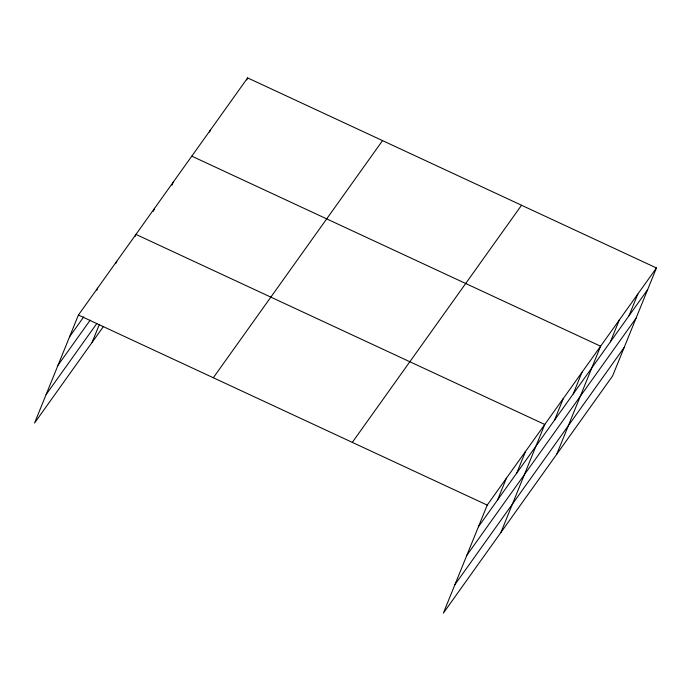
<?xml version="1.0" encoding="UTF-8"?>
<svg xmlns="http://www.w3.org/2000/svg" width="691" height="691" viewBox="0 0 691 691"><rect width="100%" height="100%" fill="white"/><g stroke="black" fill="none" stroke-linecap="round" stroke-linejoin="round"><path stroke-width="1.04" d="M656.45 267.961L487.224 505.095L443.372 613.098L612.597 375.964L656.45 267.961L247.628 77.902L78.403 315.036L34.55 423.039L103.253 326.765M96.783 290.134L97.586 288.164M115.958 263.262L116.762 261.284M92.084 342.416L99.262 324.744M135.142 236.382L135.946 234.413L544.758 424.464L500.906 532.467M153.359 211.291L154.559 208.328M171.973 185.205L173.173 182.243M209.598 132.05L210.401 130.072M246.834 79.88L247.628 77.902M497.589 499.93L506.399 478.215M516.764 473.05L525.583 451.344M554.562 420.093L563.372 398.379M573.176 394.008L581.995 372.302M556.747 454.22L600.609 346.217L191.787 156.157M610.403 341.838L619.222 320.132M629.017 315.752L637.836 294.046M69.592 336.75L83.818 316.806M58.027 365.228L90.201 320.14M46.116 394.561L96.844 323.474M213.312 377.752L382.538 140.627M352.315 442.37L521.541 205.244M478.405 526.801L647.631 289.667M466.848 555.279L636.074 318.145M454.928 584.621L624.154 347.487M78.403 315.036L487.224 505.095"/></g></svg>
